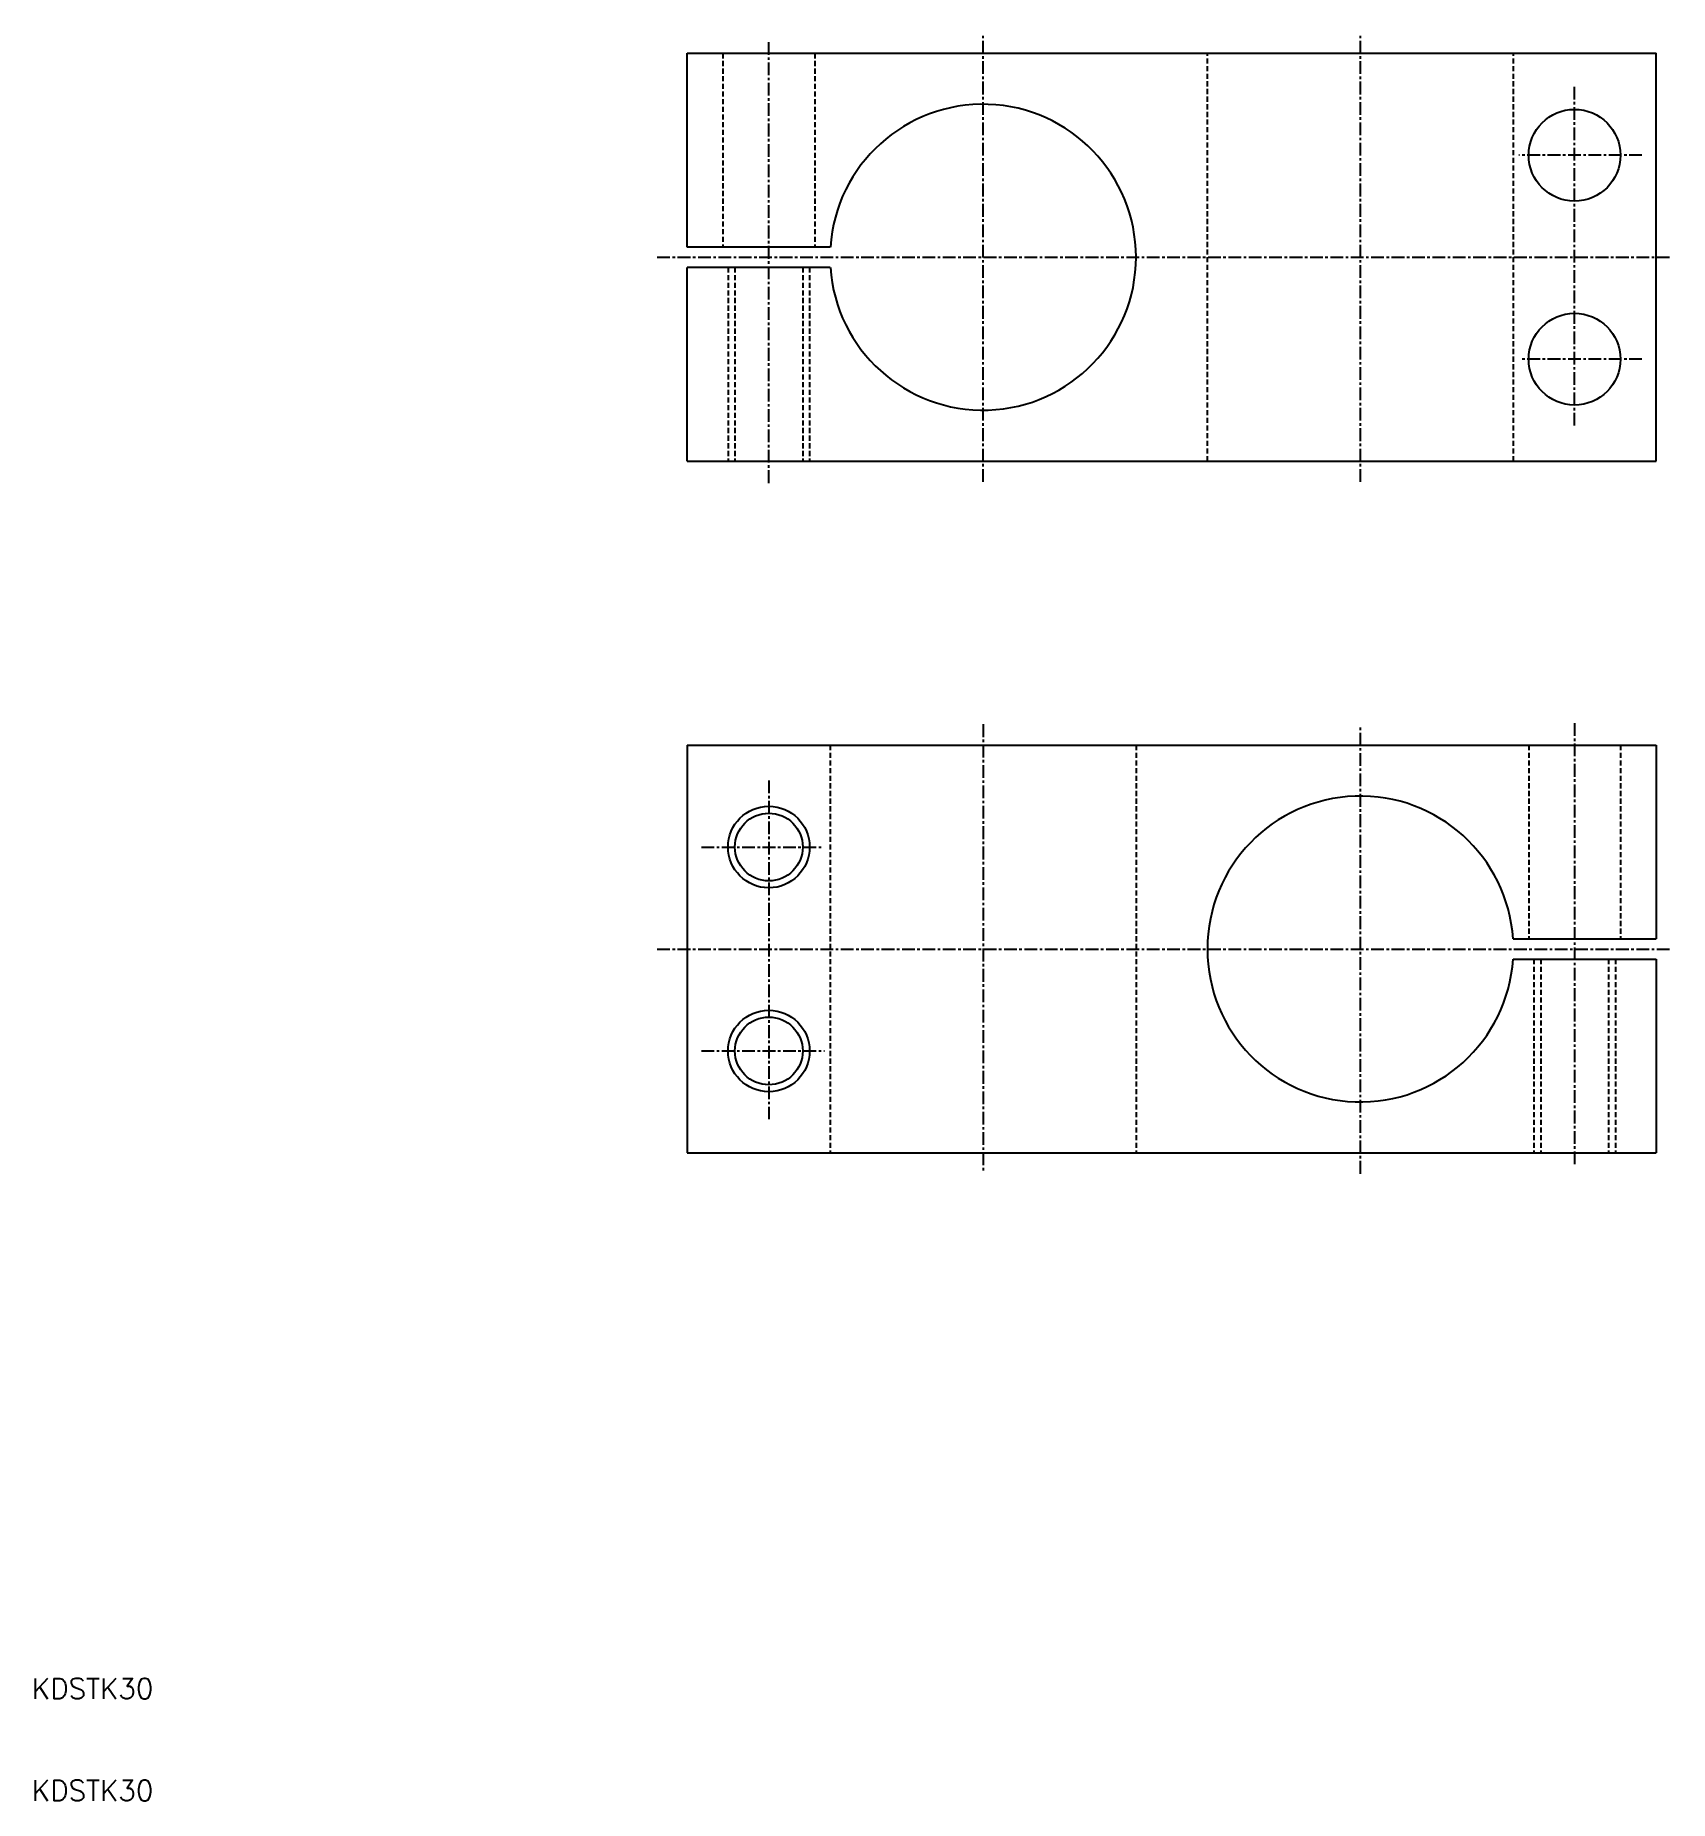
# Model space of a CAD drawing. Extents: x 20 to 181, y 20 to 193.
import ezdxf

# ---------------------------------------------------------------- set-up
doc = ezdxf.new("R2010")
doc.units = 0
doc.linetypes.add('CENTER', pattern=[2, 1.25, -0.25, 0.25, -0.25])
doc.linetypes.add('DASHED', pattern=[0.75, 0.5, -0.25])
doc.layers.get('0').update_dxf_attribs({"linetype": 'CONTINUOUS'})
doc.layers.add('CENTER', color=1, linetype='CENTER')
doc.styles.get("Standard").update_dxf_attribs({"font": 'txt', "bigfont": 'BIGFONT'})

msp = doc.modelspace()

# ---------------------------------------------------------------- linework, layer by layer
for p, q in [((84.26, 191.38), (179.26, 191.38)), ((84.26, 172.38), (84.26, 191.38)), ((179.26, 151.38), (179.26, 191.38)), ((98.29, 172.38), (84.26, 172.38)), ((84.26, 151.38), (84.26, 170.38)), ((98.29, 170.38), (84.26, 170.38)), ((179.26, 171.38), (179.26, 171.38)), ((179.26, 161.38), (179.26, 161.38)), ((84.26, 151.38), (179.26, 151.38)), ((84.26, 123.53), (179.26, 123.53)), ((84.26, 123.53), (84.26, 83.53)), ((179.26, 123.53), (179.26, 104.53)), ((165.23, 104.53), (179.26, 104.53)), ((165.23, 102.53), (179.26, 102.53)), ((179.26, 102.53), (179.26, 83.53)), ((84.26, 83.53), (179.26, 83.53))]:
    msp.add_line(p, q)
at = {"color": 3, "linetype": 'DASHED'}
for p, q in [((87.76, 191.38), (87.76, 172.38)), ((96.76, 191.38), (96.76, 172.38)), ((135.26, 151.38), (135.26, 191.38)), ((165.26, 151.38), (165.26, 191.38)), ((88.26, 170.38), (88.26, 151.38)), ((88.94, 170.38), (88.94, 151.38)), ((95.58, 170.38), (95.58, 151.38)), ((96.26, 170.38), (96.26, 151.38)), ((98.26, 123.53), (98.26, 83.53)), ((128.26, 123.53), (128.26, 83.53)), ((166.76, 123.53), (166.76, 104.53)), ((175.76, 123.53), (175.76, 104.53)), ((167.26, 102.53), (167.26, 83.53)), ((167.94, 102.53), (167.94, 83.53)), ((174.58, 102.53), (174.58, 83.53)), ((175.26, 102.53), (175.26, 83.53))]:
    msp.add_line(p, q, dxfattribs=at)
for centre in [(171.26, 181.38), (171.26, 161.38)]:
    msp.add_circle(centre, 4.5)
at = {"color": 3, "linetype": 'CONTINUOUS'}
for centre in [(92.26, 113.53), (92.26, 93.53)]:
    msp.add_circle(centre, 4, dxfattribs=at)
at = {"color": 7, "linetype": 'CONTINUOUS'}
for centre in [(92.26, 113.53), (92.26, 93.53)]:
    msp.add_circle(centre, 3.32, dxfattribs=at)
for centre, start, end in [((113.26, 171.38), 183.8225, 176.1774), ((150.26, 103.53), 3.8226, 356.1774)]:
    msp.add_arc(centre, 15, start, end)
at = {"layer": 'CENTER', "color": 1, "linetype": 'CENTER'}
for p, q in [((92.26, 149.23), (92.26, 192.68)), ((113.26, 149.35), (113.26, 193.14)), ((150.26, 149.35), (150.26, 193.14)), ((171.26, 154.86), (171.26, 188.09)), ((177.87, 181.38), (165.8, 181.38)), ((81.32, 171.38), (180.58, 171.38)), ((177.87, 161.38), (165.92, 161.38)), ((113.26, 125.57), (113.26, 81.77)), ((150.26, 81.49), (150.26, 125.29)), ((171.26, 125.68), (171.26, 82.23)), ((92.26, 120.05), (92.26, 86.83)), ((85.65, 113.53), (97.6, 113.53)), ((81.32, 103.53), (180.58, 103.53)), ((85.65, 93.53), (97.72, 93.53))]:
    msp.add_line(p, q, dxfattribs=at)

# ---------------------------------------------------------------- texts
for p in [(20, 30), (20, 20)]:
    msp.add_text('KDSTK30', height=2).set_placement(p)

doc.saveas('drawing.dxf')
